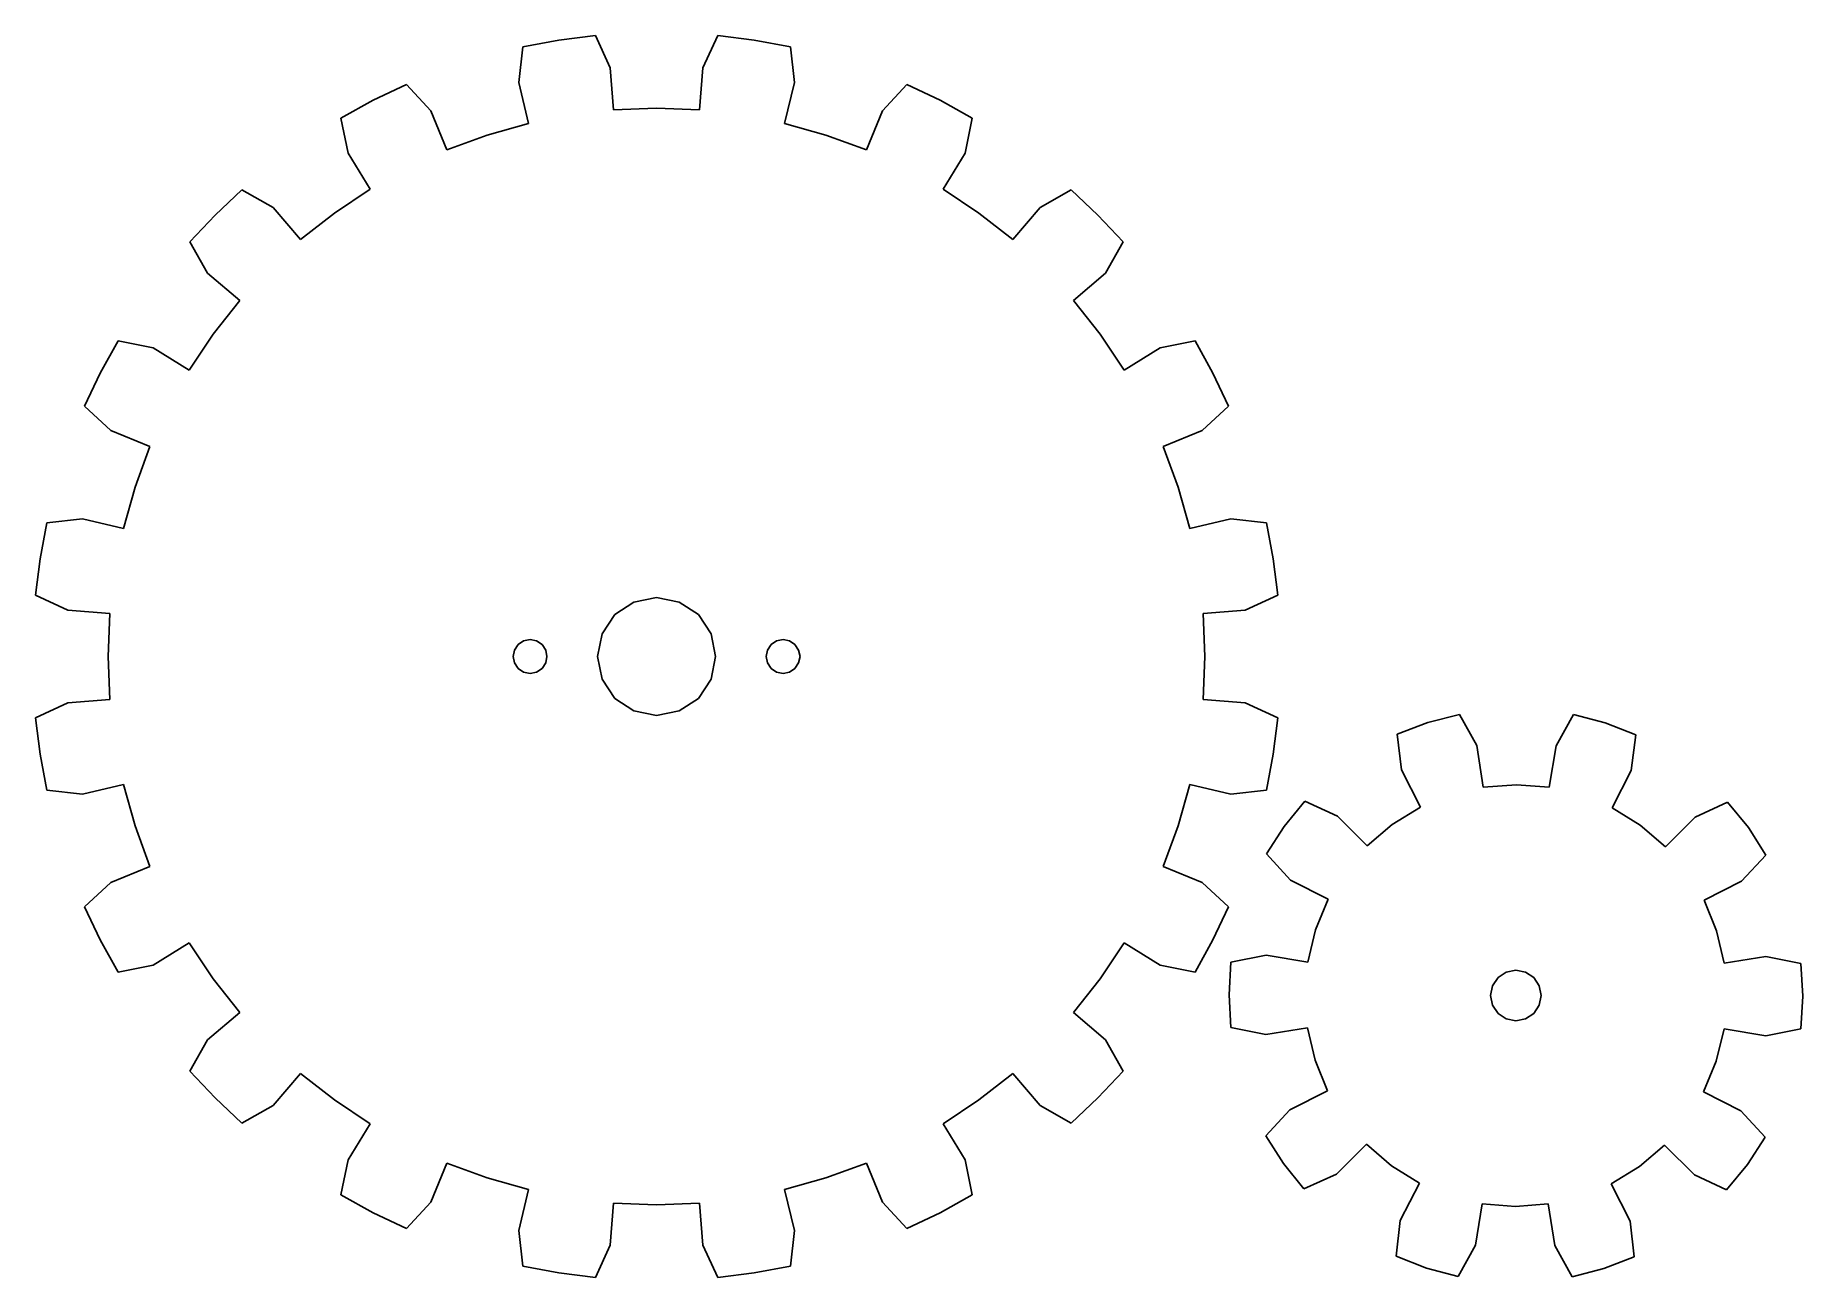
# Model space of a CAD drawing. Extents: x 0 to 105, y 0 to 74.
import ezdxf

# ---------------------------------------------------------------- set-up
doc = ezdxf.new("R2010")
doc.units = 0
doc.header["$MEASUREMENT"] = 0

msp = doc.modelspace()

# ---------------------------------------------------------------- linework, layer by layer
for p, q in [((31.21, 73.54, 0), (29.07, 73.14, 0)), ((33.37, 73.82, 0), (31.21, 73.54, 0)), ((34.25, 71.89, 0), (33.37, 73.82, 0)), ((39.75, 71.89, 0), (40.63, 73.82, 0)), ((42.79, 73.54, 0), (40.63, 73.82, 0)), ((44.93, 73.14, 0), (42.79, 73.54, 0)), ((28.83, 71.03, 0), (29.07, 73.14, 0)), ((45.17, 71.03, 0), (44.93, 73.14, 0)), ((34.45, 69.4, 0), (34.25, 71.89, 0)), ((39.55, 69.4, 0), (39.75, 71.89, 0)), ((22.17, 70.9, 0), (20.2, 69.97, 0)), ((23.61, 69.34, 0), (22.17, 70.9, 0)), ((29.41, 68.6, 0), (28.83, 71.03, 0)), ((44.59, 68.6, 0), (45.17, 71.03, 0)), ((50.39, 69.34, 0), (51.83, 70.9, 0)), ((53.8, 69.97, 0), (51.83, 70.9, 0)), ((20.2, 69.97, 0), (18.29, 68.92, 0)), ((24.56, 67.03, 0), (23.61, 69.34, 0)), ((37, 69.5, 0), (34.45, 69.4, 0)), ((39.55, 69.4, 0), (37, 69.5, 0)), ((49.44, 67.03, 0), (50.39, 69.34, 0)), ((55.71, 68.92, 0), (53.8, 69.97, 0)), ((18.71, 66.84, 0), (18.29, 68.92, 0)), ((29.41, 68.6, 0), (26.96, 67.91, 0)), ((47.04, 67.91, 0), (44.59, 68.6, 0)), ((55.29, 66.84, 0), (55.71, 68.92, 0)), ((26.96, 67.91, 0), (24.56, 67.03, 0)), ((49.44, 67.03, 0), (47.04, 67.91, 0)), ((20.02, 64.71, 0), (18.71, 66.84, 0)), ((53.98, 64.71, 0), (55.29, 66.84, 0)), ((12.42, 64.66, 0), (10.84, 63.16, 0)), ((14.27, 63.61, 0), (12.42, 64.66, 0)), ((20.02, 64.71, 0), (17.9, 63.29, 0)), ((56.1, 63.29, 0), (53.98, 64.71, 0)), ((59.73, 63.61, 0), (61.58, 64.66, 0)), ((63.16, 63.16, 0), (61.58, 64.66, 0)), ((10.84, 63.16, 0), (9.34, 61.58, 0)), ((15.89, 61.71, 0), (14.27, 63.61, 0)), ((17.9, 63.29, 0), (15.89, 61.71, 0)), ((58.11, 61.71, 0), (56.1, 63.29, 0)), ((58.11, 61.71, 0), (59.73, 63.61, 0)), ((64.66, 61.58, 0), (63.16, 63.16, 0)), ((10.39, 59.73, 0), (9.34, 61.58, 0)), ((63.61, 59.73, 0), (64.66, 61.58, 0)), ((12.29, 58.11, 0), (10.39, 59.73, 0)), ((61.71, 58.11, 0), (63.61, 59.73, 0)), ((12.29, 58.11, 0), (10.71, 56.1, 0)), ((63.29, 56.1, 0), (61.71, 58.11, 0)), ((5.08, 55.71, 0), (4.03, 53.8, 0)), ((7.16, 55.29, 0), (5.08, 55.71, 0)), ((10.71, 56.1, 0), (9.29, 53.98, 0)), ((64.71, 53.98, 0), (63.29, 56.1, 0)), ((66.84, 55.29, 0), (68.92, 55.71, 0)), ((69.97, 53.8, 0), (68.92, 55.71, 0)), ((9.29, 53.98, 0), (7.16, 55.29, 0)), ((64.71, 53.98, 0), (66.84, 55.29, 0)), ((4.03, 53.8, 0), (3.1, 51.83, 0)), ((70.9, 51.83, 0), (69.97, 53.8, 0)), ((4.66, 50.39, 0), (3.1, 51.83, 0)), ((69.34, 50.39, 0), (70.9, 51.83, 0)), ((6.97, 49.44, 0), (4.66, 50.39, 0)), ((67.03, 49.44, 0), (69.34, 50.39, 0)), ((6.97, 49.44, 0), (6.09, 47.04, 0)), ((67.91, 47.04, 0), (67.03, 49.44, 0)), ((6.09, 47.04, 0), (5.4, 44.59, 0)), ((68.6, 44.59, 0), (67.91, 47.04, 0)), ((2.97, 45.17, 0), (0.86, 44.93, 0)), ((5.4, 44.59, 0), (2.97, 45.17, 0)), ((68.6, 44.59, 0), (71.03, 45.17, 0)), ((71.03, 45.17, 0), (73.14, 44.93, 0)), ((0.86, 44.93, 0), (0.46, 42.79, 0)), ((73.54, 42.79, 0), (73.14, 44.93, 0)), ((0.46, 42.79, 0), (0.18, 40.63, 0)), ((73.82, 40.63, 0), (73.54, 42.79, 0)), ((2.11, 39.75, 0), (0.18, 40.63, 0)), ((35.66, 40.23, 0), (34.52, 39.48, 0)), ((35.66, 40.23, 0), (37, 40.5, 0)), ((38.34, 40.23, 0), (37, 40.5, 0)), ((38.34, 40.23, 0), (39.48, 39.48, 0)), ((71.89, 39.75, 0), (73.82, 40.63, 0)), ((4.6, 39.55, 0), (2.11, 39.75, 0)), ((4.6, 39.55, 0), (4.5, 37, 0)), ((34.52, 39.48, 0), (33.77, 38.34, 0)), ((39.48, 39.48, 0), (40.24, 38.34, 0)), ((69.4, 39.55, 0), (71.89, 39.75, 0)), ((69.5, 37, 0), (69.4, 39.55, 0)), ((28.79, 37.71, 0), (29.12, 37.93, 0)), ((29.5, 38, 0), (29.12, 37.93, 0)), ((29.88, 37.93, 0), (29.5, 38, 0)), ((29.88, 37.93, 0), (30.21, 37.71, 0)), ((33.5, 37, 0), (33.77, 38.34, 0)), ((40.5, 37, 0), (40.24, 38.34, 0)), ((44.11, 37.92, 0), (43.79, 37.71, 0)), ((44.11, 37.92, 0), (44.5, 38, 0)), ((44.5, 38, 0), (44.88, 37.92, 0)), ((45.2, 37.71, 0), (44.88, 37.92, 0)), ((4.5, 37, 0), (4.6, 34.45, 0)), ((28.5, 37, 0), (28.58, 37.38, 0)), ((28.5, 37, 0), (28.58, 36.62, 0)), ((28.58, 37.38, 0), (28.79, 37.71, 0)), ((30.43, 37.38, 0), (30.21, 37.71, 0)), ((30.5, 37, 0), (30.43, 37.38, 0)), ((30.5, 37, 0), (30.43, 36.62, 0)), ((33.5, 37, 0), (33.77, 35.66, 0)), ((40.5, 37, 0), (40.24, 35.66, 0)), ((43.57, 37.38, 0), (43.5, 37, 0)), ((43.57, 36.62, 0), (43.5, 37, 0)), ((43.57, 37.38, 0), (43.79, 37.71, 0)), ((45.2, 37.71, 0), (45.42, 37.38, 0)), ((45.5, 37, 0), (45.42, 37.38, 0)), ((45.5, 37, 0), (45.42, 36.62, 0)), ((69.5, 37, 0), (69.4, 34.45, 0)), ((28.58, 36.62, 0), (28.79, 36.29, 0)), ((28.79, 36.29, 0), (29.12, 36.07, 0)), ((29.5, 36, 0), (29.12, 36.07, 0)), ((29.88, 36.07, 0), (29.5, 36, 0)), ((29.88, 36.07, 0), (30.21, 36.29, 0)), ((30.43, 36.62, 0), (30.21, 36.29, 0)), ((34.52, 34.52, 0), (33.77, 35.66, 0)), ((39.48, 34.52, 0), (40.24, 35.66, 0)), ((43.57, 36.62, 0), (43.79, 36.29, 0)), ((43.79, 36.29, 0), (44.11, 36.08, 0)), ((44.5, 36, 0), (44.11, 36.08, 0)), ((44.5, 36, 0), (44.88, 36.08, 0)), ((45.2, 36.29, 0), (44.88, 36.08, 0)), ((45.42, 36.62, 0), (45.2, 36.29, 0)), ((2.11, 34.25, 0), (0.18, 33.37, 0)), ((4.6, 34.45, 0), (2.11, 34.25, 0)), ((35.66, 33.77, 0), (34.52, 34.52, 0)), ((35.66, 33.77, 0), (37, 33.5, 0)), ((38.34, 33.77, 0), (37, 33.5, 0)), ((39.48, 34.52, 0), (38.34, 33.77, 0)), ((69.4, 34.45, 0), (71.89, 34.25, 0)), ((71.89, 34.25, 0), (73.82, 33.37, 0)), ((84.59, 33.57), (82.71, 33.09)), ((85.62, 31.73), (84.59, 33.57)), ((90.31, 31.71), (91.34, 33.56)), ((93.22, 33.06), (91.34, 33.56)), ((0.18, 33.37, 0), (0.46, 31.21, 0)), ((73.54, 31.21, 0), (73.82, 33.37, 0)), ((82.71, 33.09), (80.9, 32.39)), ((95.03, 32.35), (93.22, 33.06)), ((81.15, 30.29), (80.9, 32.39)), ((86, 29.26), (85.62, 31.73)), ((89.91, 29.25), (90.31, 31.71)), ((94.77, 30.25), (95.03, 32.35)), ((0.46, 31.21, 0), (0.86, 29.07, 0)), ((73.14, 29.07, 0), (73.54, 31.21, 0)), ((5.4, 29.41, 0), (2.97, 28.83, 0)), ((5.4, 29.41, 0), (6.09, 26.96, 0)), ((67.91, 26.96, 0), (68.6, 29.41, 0)), ((68.6, 29.41, 0), (71.03, 28.83, 0)), ((82.28, 28.06), (81.15, 30.29)), ((87.96, 29.4), (86, 29.26)), ((89.91, 29.25), (87.96, 29.4)), ((93.63, 28.03), (94.77, 30.25)), ((2.97, 28.83, 0), (0.86, 29.07, 0)), ((71.03, 28.83, 0), (73.14, 29.07, 0)), ((75.43, 28.43), (74.2, 26.93)), ((77.35, 27.54), (75.43, 28.43)), ((98.56, 27.48), (100.48, 28.37)), ((101.71, 26.86), (100.48, 28.37)), ((79.11, 25.77), (77.35, 27.54)), ((82.28, 28.06), (80.6, 27.04)), ((95.3, 27), (93.63, 28.03)), ((96.79, 25.72), (98.56, 27.48)), ((6.09, 26.96, 0), (6.97, 24.56, 0)), ((67.03, 24.56, 0), (67.91, 26.96, 0)), ((74.2, 26.93), (73.14, 25.3)), ((80.6, 27.04), (79.11, 25.77)), ((96.79, 25.72), (95.3, 27)), ((102.75, 25.23), (101.71, 26.86)), ((74.58, 23.75), (73.14, 25.3)), ((101.31, 23.68), (102.75, 25.23)), ((6.97, 24.56, 0), (4.66, 23.61, 0)), ((67.03, 24.56, 0), (69.34, 23.61, 0)), ((4.66, 23.61, 0), (3.1, 22.17, 0)), ((69.34, 23.61, 0), (70.9, 22.17, 0)), ((76.8, 22.61), (74.58, 23.75)), ((99.08, 22.55), (101.31, 23.68)), ((3.1, 22.17, 0), (4.03, 20.2, 0)), ((69.97, 20.2, 0), (70.9, 22.17, 0)), ((76.8, 22.61), (76.05, 20.8)), ((99.82, 20.74), (99.08, 22.55)), ((4.03, 20.2, 0), (5.08, 18.29, 0)), ((9.29, 20.02, 0), (7.16, 18.71, 0)), ((9.29, 20.02, 0), (10.71, 17.9, 0)), ((63.29, 17.9, 0), (64.71, 20.02, 0)), ((64.71, 20.02, 0), (66.84, 18.71, 0)), ((68.92, 18.29, 0), (69.97, 20.2, 0)), ((76.05, 20.8), (75.59, 18.89)), ((99.82, 20.74), (100.28, 18.83)), ((71.04, 18.89), (70.93, 16.95)), ((73.12, 19.29), (71.04, 18.89)), ((75.59, 18.89), (73.12, 19.29)), ((100.28, 18.83), (102.75, 19.21)), ((102.75, 19.21), (104.82, 18.8)), ((7.16, 18.71, 0), (5.08, 18.29, 0)), ((10.71, 17.9, 0), (12.29, 15.89, 0)), ((61.71, 15.89, 0), (63.29, 17.9, 0)), ((66.84, 18.71, 0), (68.92, 18.29, 0)), ((86.54, 17.48), (86.87, 17.97)), ((87.35, 18.29), (86.87, 17.97)), ((87.35, 18.29), (87.93, 18.41)), ((88.5, 18.29), (87.93, 18.41)), ((88.5, 18.29), (88.99, 17.97)), ((89.31, 17.48), (88.99, 17.97)), ((104.93, 16.86), (104.82, 18.8)), ((70.93, 16.95), (71.03, 15.01)), ((86.43, 16.9), (86.54, 17.48)), ((86.43, 16.9), (86.54, 16.33)), ((89.43, 16.9), (89.31, 17.48)), ((89.43, 16.9), (89.31, 16.33)), ((104.81, 14.92), (104.93, 16.86)), ((12.29, 15.89, 0), (10.39, 14.27, 0)), ((61.71, 15.89, 0), (63.61, 14.27, 0)), ((86.54, 16.33), (86.87, 15.84)), ((87.35, 15.52), (86.87, 15.84)), ((88.5, 15.52), (88.99, 15.84)), ((89.31, 16.33), (88.99, 15.84)), ((73.11, 14.6), (71.03, 15.01)), ((75.58, 14.98), (73.11, 14.6)), ((75.58, 14.98), (76.03, 13.07)), ((87.35, 15.52), (87.93, 15.4)), ((87.93, 15.4), (88.5, 15.52)), ((99.81, 13.01), (100.27, 14.92)), ((100.27, 14.92), (102.74, 14.52)), ((102.74, 14.52), (104.81, 14.92)), ((10.39, 14.27, 0), (9.34, 12.42, 0)), ((63.61, 14.27, 0), (64.66, 12.42, 0)), ((76.03, 13.07), (76.77, 11.26)), ((99.05, 11.2), (99.81, 13.01)), ((9.34, 12.42, 0), (10.84, 10.84, 0)), ((15.89, 12.29, 0), (14.27, 10.39, 0)), ((15.89, 12.29, 0), (17.9, 10.71, 0)), ((56.1, 10.71, 0), (58.11, 12.29, 0)), ((58.11, 12.29, 0), (59.73, 10.39, 0)), ((63.16, 10.84, 0), (64.66, 12.42, 0)), ((10.84, 10.84, 0), (12.42, 9.34, 0)), ((17.9, 10.71, 0), (20.02, 9.29, 0)), ((53.98, 9.29, 0), (56.1, 10.71, 0)), ((61.58, 9.34, 0), (63.16, 10.84, 0)), ((76.77, 11.26), (74.54, 10.13)), ((99.05, 11.2), (101.27, 10.06)), ((14.27, 10.39, 0), (12.42, 9.34, 0)), ((59.73, 10.39, 0), (61.58, 9.34, 0)), ((74.54, 10.13), (73.1, 8.58)), ((101.27, 10.06), (102.71, 8.51)), ((20.02, 9.29, 0), (18.71, 7.16, 0)), ((53.98, 9.29, 0), (55.29, 7.16, 0)), ((73.1, 8.58), (74.15, 6.95)), ((101.65, 6.88), (102.71, 8.51)), ((79.07, 8.09), (77.29, 6.32)), ((79.07, 8.09), (80.55, 6.81)), ((95.25, 6.77), (96.74, 8.04)), ((96.74, 8.04), (98.51, 6.27)), ((18.71, 7.16, 0), (18.29, 5.08, 0)), ((24.56, 6.97, 0), (23.61, 4.66, 0)), ((24.56, 6.97, 0), (26.96, 6.09, 0)), ((47.04, 6.09, 0), (49.44, 6.97, 0)), ((49.44, 6.97, 0), (50.39, 4.66, 0)), ((55.29, 7.16, 0), (55.71, 5.08, 0)), ((74.15, 6.95), (75.37, 5.44)), ((77.29, 6.32), (75.37, 5.44)), ((80.55, 6.81), (82.22, 5.78)), ((93.57, 5.75), (95.25, 6.77)), ((100.42, 5.38), (101.65, 6.88)), ((26.96, 6.09, 0), (29.41, 5.4, 0)), ((29.41, 5.4, 0), (28.83, 2.97, 0)), ((44.59, 5.4, 0), (47.04, 6.09, 0)), ((44.59, 5.4, 0), (45.17, 2.97, 0)), ((82.22, 5.78), (81.08, 3.56)), ((93.57, 5.75), (94.7, 3.52)), ((98.51, 6.27), (100.42, 5.38)), ((18.29, 5.08, 0), (20.2, 4.03, 0)), ((23.61, 4.66, 0), (22.17, 3.1, 0)), ((34.45, 4.6, 0), (34.25, 2.11, 0)), ((34.45, 4.6, 0), (37, 4.5, 0)), ((37, 4.5, 0), (39.55, 4.6, 0)), ((39.55, 4.6, 0), (39.75, 2.11, 0)), ((50.39, 4.66, 0), (51.83, 3.1, 0)), ((53.8, 4.03, 0), (55.71, 5.08, 0)), ((85.94, 4.56), (85.54, 2.1)), ((85.94, 4.56), (87.9, 4.4)), ((87.9, 4.4), (89.85, 4.55)), ((89.85, 4.55), (90.24, 2.08)), ((20.2, 4.03, 0), (22.17, 3.1, 0)), ((51.83, 3.1, 0), (53.8, 4.03, 0)), ((81.08, 3.56), (80.83, 1.46)), ((94.7, 3.52), (94.95, 1.42)), ((28.83, 2.97, 0), (29.07, 0.86, 0)), ((34.25, 2.11, 0), (33.37, 0.18, 0)), ((39.75, 2.11, 0), (40.63, 0.18, 0)), ((45.17, 2.97, 0), (44.93, 0.86, 0)), ((85.54, 2.1), (84.51, 0.25)), ((80.83, 1.46), (82.63, 0.75)), ((90.24, 2.08), (91.26, 0.23)), ((93.14, 0.72), (94.95, 1.42)), ((29.07, 0.86, 0), (31.21, 0.46, 0)), ((31.21, 0.46, 0), (33.37, 0.18, 0)), ((40.63, 0.18, 0), (42.79, 0.46, 0)), ((42.79, 0.46, 0), (44.93, 0.86, 0)), ((82.63, 0.75), (84.51, 0.25)), ((91.26, 0.23), (93.14, 0.72))]:
    msp.add_line(p, q)

doc.saveas('drawing.dxf')
